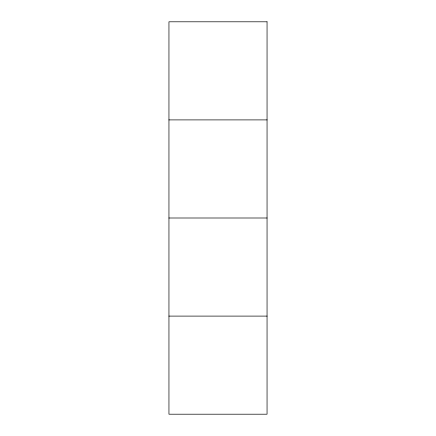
<?xml version="1.0" encoding="UTF-8"?>
<svg xmlns="http://www.w3.org/2000/svg" width="436" height="436" viewBox="0 0 436 436"><rect width="100%" height="100%" fill="white"/><g stroke="black" fill="none" stroke-linecap="round" stroke-linejoin="round"><path stroke-width="0.65" d="M168.95 119.9L267.05 119.9M168.95 218L267.05 218M168.95 316.1L267.05 316.1M267.05 21.8L168.95 21.8L168.95 414.2L267.05 414.2L267.05 21.8"/></g></svg>
